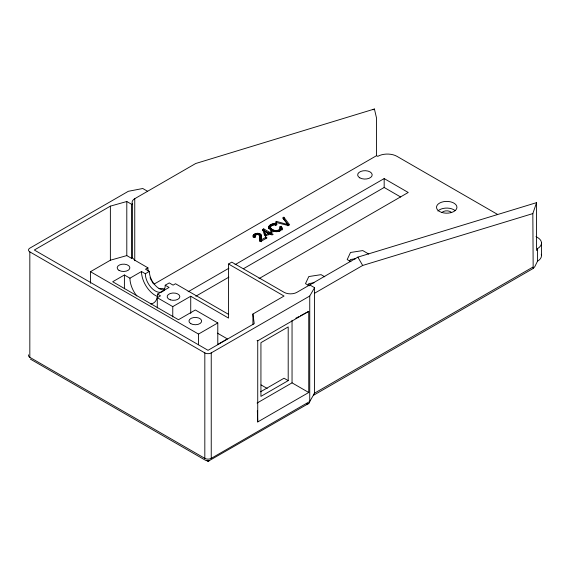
<?xml version="1.0" encoding="UTF-8"?>
<svg xmlns="http://www.w3.org/2000/svg" width="570" height="570" viewBox="0 0 570 570"><rect width="100%" height="100%" fill="white"/><g stroke="black" fill="none" stroke-linecap="round" stroke-linejoin="round"><path stroke-width="0.85" d="M198.51 344.75L198.51 334.07L90.466 271.698L90.473 283.262M271.37 228.748C273.115 231.57 282.485 231.064 279.528 226.824L281.096 226.283C284.487 231.84 273.002 232.973 270.251 229.639C265.421 225.962 273.743 222.108 277.07 224.145L276.129 225.022C274.134 224.267 270.337 224.772 270.308 227.416L271.37 228.748L271.37 230.601L270.308 229.261L270.479 228.192M261.131 239.258L261.267 241.758C260.54 239.065 263.084 234.199 258.915 233.436C256.607 232.881 252.574 233.942 253.116 236.978M261.131 241.11L261.281 237.797M259.585 240.248C259.621 238.046 260.804 234.035 257.262 234.199C255.809 233.928 253.429 235.83 255.545 236.835L254.227 237.455L253.116 235.745M259.856 236.664L259.692 239.92L259.692 238.068M280.34 228.043L280.226 230.658L280.226 228.812M541.293 254.263A13.609 7.859 0 0 1 537.517 261.188L534.681 266.895L533.171 268.292L532.836 213.586L536.577 202.642L357.867 257.134L296.92 292.325A9.07 5.237 0 0 1 284.088 292.325L231.783 262.143L228.549 264.01L228.549 318.089L190.729 296.243L172.767 306.617L157.284 297.683L157.284 307.992M268.684 228.684L269.517 227.337L271.306 226.197L271.306 224.345M308.057 285.171L308.783 283.596L314.041 282.784M349.759 261.096L350.493 259.521L355.751 258.709M535.978 236.593L537.517 237.483A13.609 7.859 0 0 1 537.517 248.591L536.577 250.522L536.577 202.642M254.868 237.027L254.712 235.446M147.587 191.292L142.771 188.513L128.335 191.292L29.825 248.164A4.539 2.622 0 0 0 29.825 251.869L204.822 352.901A4.539 2.622 0 0 0 211.242 352.901L309.745 296.022L314.562 287.693L309.745 284.915M253.244 237.17L255.253 235.602M30.288 359.05L205.699 460.396L208.67 460.973L309.218 403.147L309.745 401.487L309.745 296.022M154.007 284.152L376.556 155.667L376.556 118.161L374.419 109.02L195.702 163.505L134.755 198.695A9.07 5.237 0 0 0 132.404 203.761L131.549 204.252L126.797 201.509L110.373 206.141L34.321 250.016L208.029 350.308L254.234 323.632L252.916 314.02L284.038 296.051L228.549 264.01M90.466 271.698L110.373 260.219L126.797 255.595L131.549 258.338L132.404 257.839L132.404 203.761M373.044 109.818L374.419 109.02M136.836 295.965A19.508 11.265 60 0 1 129.939 278.189L124.403 274.989L112.696 281.751L178.46 319.72L195.332 309.987L217.79 322.948L217.797 344.423L227.373 338.886L217.448 333.158M129.939 278.189L141.488 271.519L145.336 273.743A14.065 8.123 60 0 0 155.282 290.964A14.065 8.123 60 0 0 165.229 285.221L169.24 282.912L173.088 285.128L175.496 283.739L228.698 314.44M148.207 271.306A19.508 11.265 60 0 1 147.901 267.815L145.5 269.204L149.347 271.427A14.065 8.123 60 0 0 164.267 289.98M145.336 273.743L149.347 271.427M262.749 230.651L262.749 229.418L263.696 228.869L269.831 232.41L271.106 231.669L272.175 232.289L270.892 233.023L270.892 234.256M287.95 224.594L276.571 221.438L275.217 222.215L288.349 225.563L289.631 224.822L283.874 217.22L282.599 217.961L287.95 224.594L287.95 225.827M150.63 303.924A19.508 11.265 60 0 0 157.527 294.113L169.076 287.444L165.229 285.221M265.706 236.023L265.706 234.79L268.669 233.08L268.669 234.933M157.284 297.683L160.498 295.83L157.527 294.113M261.267 239.906L265.912 237.227L267.024 237.875L260.775 241.481L259.778 240.397L259.585 239.015M188.129 291.769L228.876 268.242M235.025 264.694L384.173 178.581L408.234 192.475L258.994 278.637M195.816 296.222L228.876 277.134M243.483 268.698L384.173 187.473L400.717 197.028M198.51 334.07L217.79 322.948M314.562 293.251L362.677 265.463L532.836 213.586M257.077 340.44L257.733 340.817L308.74 311.37L308.74 392.495L257.733 421.943L257.348 410.778M260.554 391.79L284.038 378.231L288.199 380.632L288.199 326.923L260.932 342.663L260.932 396.378L288.199 380.632M257.077 403.047L292.047 382.855L308.74 392.495M532.836 267.131L314.562 393.15L309.745 401.487L211.242 458.358A4.539 2.622 0 0 1 204.822 458.358L29.825 357.326A4.539 2.622 0 0 1 28.657 354.796M533.563 268.242L313.4 395.352L314.562 393.15L314.562 287.693M295.837 318.238L298.872 316.621M300.39 315.816L308.74 311.37M308.584 403.688L306.81 404.016M261.409 235.802L261.409 237.654L260.647 236.123L258.915 235.289L258.915 233.436M497.589 214.427L397.005 156.358A13.609 7.859 0 0 0 377.76 156.358L376.556 155.667M368.747 254.042L362.762 250.586L350.493 252.482L347.201 259.564L350.942 261.73M270.892 233.023L273.158 234.334L271.997 235.004L269.731 233.693L265.627 236.066L264.558 235.453L262.749 229.418M265.706 236.643L264.402 232.467L264.402 230.615L268.669 233.08M269.061 233.821L263.696 230.722L263.696 228.869M324.8 276.82L321.06 274.662L308.783 276.557L305.499 283.646L309.239 285.805M261.06 384.914L267.188 388.448M147.901 267.815L134.755 260.191L132.404 257.839M281.908 227.387L281.908 229.24L281.096 228.135L281.096 226.283M288.584 225.292L283.874 219.072L283.874 217.22M357.867 257.134L362.677 265.463M264.402 230.615L265.706 234.79M259.856 238.517L259.778 235.709M280.34 230.287L280.198 227.644M541.5 243.034L541.5 255.631M537.517 248.591L537.517 261.188M384.173 178.581L384.173 187.473M292.047 320.255L292.047 382.855M282.057 227.929L282.036 229.696M281.851 228.976L281.851 230.209M281.587 226.839L281.587 228.691M279.991 229.161L279.991 231.014M279.635 229.496L279.635 231.349M279.172 229.81L279.172 231.049M278.224 230.23L278.224 231.463M277.113 230.48L277.113 231.719M276.571 221.438L276.571 223.29M276.521 230.537L276.521 231.776M276.222 223.917L276.222 225.15M275.909 230.529L275.909 231.769M275.381 223.775L275.381 225.627M274.676 230.337L274.676 231.57M274.533 223.718L274.533 224.958M273.685 223.746L273.685 224.986M273.436 229.924L273.436 231.776M272.859 223.86L272.859 225.713M272.218 229.325L272.218 231.178M272.068 224.06L272.068 225.292M271.106 231.669L271.106 233.522L269.831 234.263L269.831 232.41M270.7 228.107L270.7 229.952M270.579 224.708L270.579 226.561M270.322 226.696L270.308 229.261M270.002 225.086L270.002 226.938M269.517 225.485L269.517 227.337M269.14 225.912L269.14 227.765M268.855 226.368L268.855 228.214M268.684 226.832L268.634 228.542M265.912 237.227L265.912 238.46M261.281 235.196L261.281 237.049M261.024 234.69L261.024 236.543M260.647 234.27L260.647 236.123M260.141 233.914L260.141 235.766M259.778 240.397L259.778 241.63M259.557 233.629L259.557 235.481M258.224 233.322L258.224 234.555M257.733 340.817L257.733 421.943M257.476 233.287L257.476 234.527M256.714 233.351L256.714 234.584M255.973 233.501L255.973 235.353M255.253 233.75L255.253 234.99M254.868 235.175L254.883 237.533M254.562 234.099L254.662 237.583M253.964 234.491L253.964 236.343M253.529 234.897L253.529 236.749M253.244 235.317L253.244 236.55M252.916 314.02L252.916 324.672M211.242 352.901L211.242 458.358M204.822 352.901L204.822 458.358M190.729 296.243L190.729 313.429M172.767 306.617L172.767 316.927M134.755 198.695L134.755 260.711M131.549 204.252L131.549 258.338M126.797 201.509L126.797 255.595M124.403 274.989L124.403 288.741M110.373 206.141L110.373 260.219M29.825 251.869L29.825 357.326M159.023 288.627A7.26 4.189 0 0 1 164.53 289.047M157.441 296.464A19.508 11.265 60 0 1 141.488 271.519M153.302 283.568A19.508 11.265 60 0 1 151.941 281.409M151.527 280.675A19.508 11.265 60 0 1 150.06 277.618M442.014 212.389A5.444 3.142 0 0 1 451.44 212.389M437.888 211.014A10.21 5.892 0 0 1 455.088 210.579M208.891 460.909L207.174 460.909L208.891 460.909M359.791 177.84A7.26 4.189 0 0 0 371.939 175.966A7.26 4.189 0 0 0 363.047 170.829A7.26 4.189 0 0 0 359.791 177.84M170.309 299.834A6.348 3.669 0 0 0 179.842 296.664A6.348 3.669 0 0 0 170.309 293.486A6.348 3.669 0 0 0 170.309 299.834M119.03 270.394A6.348 3.669 0 0 0 129.661 268.748A6.348 3.669 0 0 0 121.88 264.259A6.348 3.669 0 0 0 119.03 270.394M190.815 323.674A6.348 3.662 0 0 0 201.438 322.029A6.348 3.662 0 0 0 193.658 317.547A6.348 3.662 0 0 0 190.815 323.674M441.622 212.396A10.21 5.892 0 0 0 456.933 207.295A10.21 5.892 0 0 0 441.622 202.186A10.21 5.892 0 0 0 441.622 212.396"/></g></svg>
